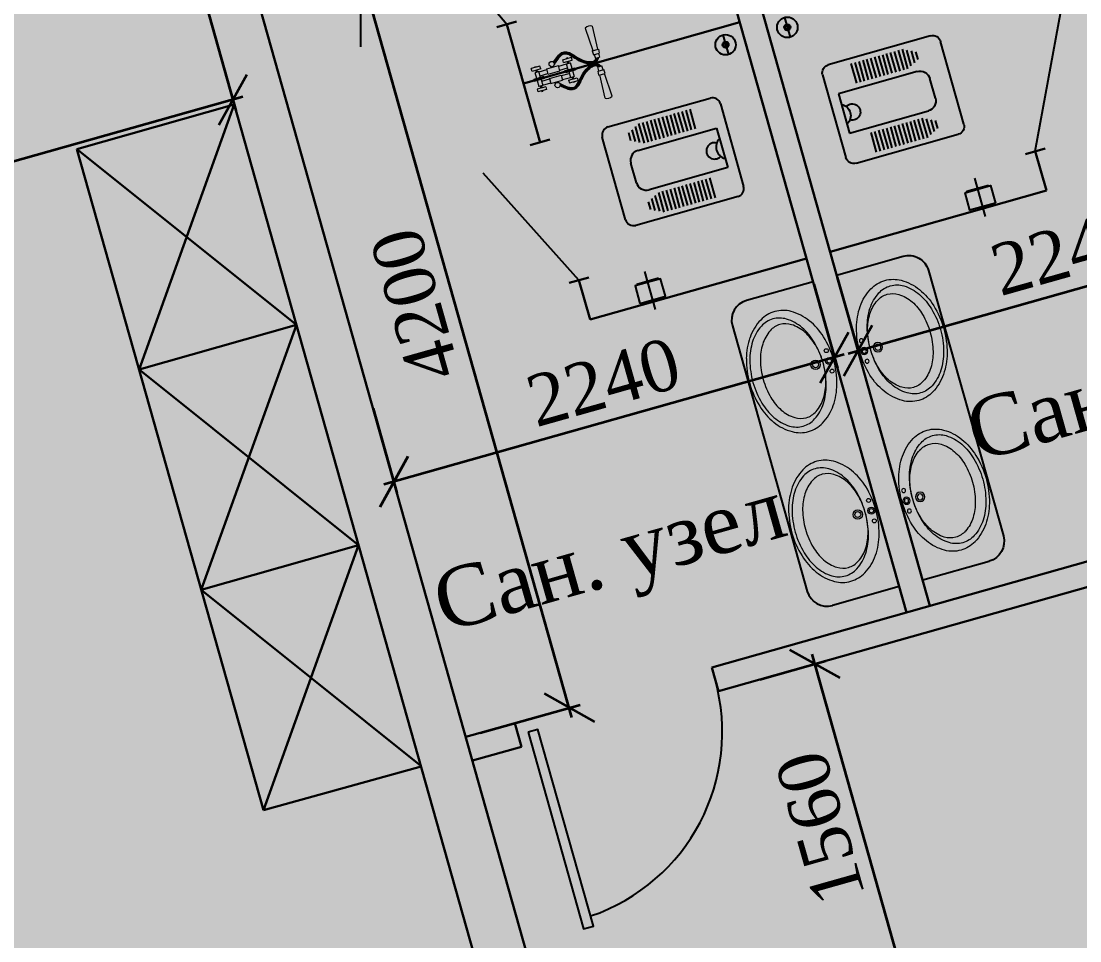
# Model space of a CAD drawing. Header units: millimetres. Extents: x 474337 to 1180020, y 4124662 to 4776603.
# Drawn here: x 772631 to 777811, y 4437668 to 4442166 of the extents above; entities that cross this region are included whole.
import ezdxf

# ---------------------------------------------------------------- set-up
doc = ezdxf.new("R2010")
doc.units = ezdxf.units.MM
doc.header["$PDMODE"] = 32
doc.header["$PDSIZE"] = 0.33
doc.layers.add('(001) Сетка', color=92, linetype='Continuous')
doc.layers.add('ШРИФТ', color=7, linetype='Continuous')
doc.layers.add('_0', color=7, linetype='Continuous', lineweight=25)
doc.styles.add('GENERATED_STYLE_1', font='times.ttf')
doc.styles.add('J~stule', font='dutch.ttf')
doc.dimstyles.new('J~style', dxfattribs={"dimscale": 100, "dimtxt": 2.5, "dimasz": 2, "dimexe": 0.55, "dimexo": 0.725, "dimtad": 1, "dimdec": 0, "dimdsep": 46, "dimtxsty": 'J~stule', "dimblk": 'OBLIQUE', "dimcen": 2, "dimdle": 0.5, "dimadec": 0, "dimazin": 0, "dimtfac": 1, "dimtdec": 0, "dimtmove": 0, "dimatfit": 3, "dimfxl": 1, "dimarcsym": 0})

# ---------------------------------------------------------------- blocks, each defined once
blk = doc.blocks.new('Setka')
at = {"layer": '(001) Сетка'}
for p, q in [((0, 1.5), (0, -1.5)), ((-1.5, 0), (1.5, 0))]:
    blk.add_line(p, q, dxfattribs=at)
blk = doc.blocks.new('hdyhd')
for p, q in [((732050.4, 105598.5), (732470.4, 105598.5)), ((732010.4, 105038.5), (732010.4, 105558.5)), ((732160.4, 105548.5), (732360.4, 105548.5)), ((732160.4, 105148.5), (732160.4, 105548.5)), ((732360.4, 105548.5), (732360.4, 105148.5)), ((732510.4, 105558.5), (732510.4, 105038.5)), ((732135.4, 105448.7), (732035.4, 105448.7)), ((732135.4, 105428.7), (732035.4, 105428.7)), ((732135.4, 105408.7), (732035.4, 105408.7)), ((732385.4, 105448.7), (732485.4, 105448.7)), ((732385.4, 105428.7), (732485.4, 105428.7)), ((732385.4, 105408.7), (732485.4, 105408.7)), ((732135.4, 105388.7), (732035.4, 105388.7)), ((732135.4, 105368.7), (732035.4, 105368.7)), ((732385.4, 105388.7), (732485.4, 105388.7)), ((732385.4, 105368.7), (732485.4, 105368.7)), ((732135.4, 105348.7), (732035.4, 105348.7)), ((732135.4, 105328.7), (732035.4, 105328.7)), ((732135.4, 105308.7), (732035.4, 105308.7)), ((732385.4, 105348.7), (732485.4, 105348.7)), ((732385.4, 105328.7), (732485.4, 105328.7)), ((732385.4, 105308.7), (732485.4, 105308.7)), ((732135.4, 105288.7), (732035.4, 105288.7)), ((732135.4, 105268.7), (732035.4, 105268.7)), ((732385.4, 105288.7), (732485.4, 105288.7)), ((732385.4, 105268.7), (732485.4, 105268.7)), ((732135.4, 105248.7), (732035.4, 105248.7)), ((732135.4, 105228.7), (732035.4, 105228.7)), ((732135.4, 105208.7), (732035.4, 105208.7)), ((732385.4, 105248.7), (732485.4, 105248.7)), ((732385.4, 105228.7), (732485.4, 105228.7)), ((732385.4, 105208.7), (732485.4, 105208.7)), ((732135.4, 105188.7), (732035.4, 105188.7)), ((732125.4, 105168.7), (732045.4, 105168.7)), ((732385.4, 105188.7), (732485.4, 105188.7)), ((732395.4, 105168.7), (732475.4, 105168.7)), ((732115.4, 105148.7), (732055.4, 105148.7)), ((732105.4, 105128.7), (732065.4, 105128.7)), ((732310.4, 105098.5), (732210.4, 105098.5)), ((732405.4, 105148.7), (732465.4, 105148.7)), ((732415.4, 105128.7), (732455.4, 105128.7)), ((732470.4, 104998.5), (732050.4, 104998.5))]:
    blk.add_line(p, q)
for centre, radius, start, end in [((732050.4, 105558.5), 40, 90, 180), ((732470.4, 105558.5), 40, 0, 90), ((732264.4, 105575.1), 56.7, 208.0725, 331.9275), ((732264.4, 105508.5), 40, 147.9101, 32.09), ((732210.4, 105148.5), 50, 180, 270), ((732310.4, 105148.5), 50, 270, 0), ((732050.4, 105038.5), 40, 180, 270), ((732470.4, 105038.5), 40, 270, 360)]:
    blk.add_arc(centre, radius, start, end)
blk = doc.blocks.new('hfhfrt')
at = {"lineweight": 13}
blk.add_line((1120341.1, -286193.4), (1120341.1, -284643.4), dxfattribs=at)
at = {"color": 7}
for p, q in [((1120341.1, -284643.4), (1120679.5, -284643.4)), ((1120341.1, -286193.4), (1120679.5, -286193.4))]:
    blk.add_line(p, q, dxfattribs=at)
blk.add_line((1120779.5, -286093.4), (1120779.5, -284743.4))
at = {"lineweight": 13}
for centre, radius in [((1120370.2, -284985.9), 9.72), ((1120370.2, -285037.9), 17.3), ((1120370.2, -285037.9), 10.5), ((1120439.6, -285037.9), 23.1), ((1120439.6, -285037.9), 14.7), ((1120370.2, -285090), 9.72), ((1120370.2, -285746.9), 9.72), ((1120370.2, -285798.9), 17.3), ((1120370.2, -285798.9), 10.5), ((1120439.6, -285798.9), 23.1), ((1120439.6, -285798.9), 14.7), ((1120370.2, -285851.1), 9.72)]:
    blk.add_circle(centre, radius, dxfattribs=at)
at = {"color": 7}
for centre, start, end in [((1120679.5, -284743.4), 0, 90), ((1120679.5, -286093.4), 270, 0)]:
    blk.add_arc(centre, 100, start, end, dxfattribs=at)
at = {"lineweight": 13}
for centre, radius, start, end in [((1120604.7, -284958.3), 237.1, 120.6261, 145.0207), ((1120561.2, -284884.8), 151.8, 90, 120.6261), ((1120579.6, -284884.5), 119, 90, 122.3676), ((1120561.2, -284884.8), 151.8, 59.3739, 90), ((1120579.6, -284884.5), 119, 57.6324, 90), ((1120517.7, -284958.3), 237.1, 34.9793, 59.3739), ((1120673.5, -285006.4), 321.1, 145.0207, 163.8377), ((1120595.8, -284966.6), 177.9, 122.8146, 147.2843), ((1120626.1, -284957.9), 205.9, 122.3676, 146.8349), ((1120553.6, -284901.3), 100.1, 90, 122.8146), ((1120553.6, -284901.3), 100.1, 57.1854, 90), ((1120511.5, -284966.6), 177.9, 32.7157, 57.1854), ((1120533, -284957.9), 205.9, 33.1651, 57.6324), ((1120449, -285006.4), 321.1, 16.1623, 34.9793), ((1120662.8, -285009.6), 257.5, 147.2843, 165.0999), ((1120700, -285006.2), 294.2, 146.8349, 164.8534), ((1120444.5, -285009.6), 257.5, 14.9001, 32.7157), ((1120459.1, -285006.2), 294.2, 15.1466, 33.1651), ((1120782.1, -285037.9), 434.2, 163.8377, 180), ((1120816.9, -285037.9), 415.4, 164.8534, 180), ((1120342.2, -285037.9), 415.4, 0, 15.1466), ((1120340.3, -285037.9), 434.2, 0, 16.1623), ((1120768.8, -285037.9), 367.3, 165.0999, 180), ((1120338.4, -285037.9), 367.3, 0, 14.9001), ((1120782.1, -285037.9), 434.2, 180, 196.1623), ((1120768.8, -285037.9), 367.3, 180, 194.9001), ((1120816.9, -285037.9), 415.4, 180, 195.1466), ((1120338.4, -285037.9), 367.3, 345.0999, 0), ((1120342.2, -285037.9), 415.4, 344.8534, 0), ((1120340.3, -285037.9), 434.2, 343.8377, 0), ((1120662.8, -285066.1), 257.5, 194.9001, 212.7157), ((1120444.5, -285066.1), 257.5, 327.2843, 345.0999), ((1120673.5, -285069.4), 321.1, 196.1623, 214.9793), ((1120700, -285069.5), 294.2, 195.1466, 213.1651), ((1120459.1, -285069.5), 294.2, 326.8349, 344.8534), ((1120449, -285069.4), 321.1, 325.0207, 343.8377), ((1120595.8, -285109.1), 177.9, 212.7157, 237.1854), ((1120626.1, -285117.8), 205.9, 213.1651, 237.6324), ((1120511.5, -285109.1), 177.9, 302.8146, 327.2843), ((1120533, -285117.8), 205.9, 302.3676, 326.8349), ((1120604.7, -285117.5), 237.1, 214.9793, 239.3739), ((1120553.6, -285174.5), 100.1, 237.1854, 270), ((1120579.6, -285191.2), 119, 237.6324, 270), ((1120553.6, -285174.5), 100.1, 270, 302.8146), ((1120579.6, -285191.2), 119, 270, 302.3676), ((1120517.7, -285117.5), 237.1, 300.6261, 325.0207), ((1120561.2, -285190.9), 151.8, 239.3739, 270), ((1120561.2, -285190.9), 151.8, 270, 300.6261), ((1120561.2, -285645.8), 151.8, 90, 120.6261), ((1120561.2, -285645.8), 151.8, 59.3739, 90), ((1120604.7, -285719.3), 237.1, 120.6261, 145.0207), ((1120626.1, -285718.9), 205.9, 122.3676, 146.8349), ((1120579.6, -285645.5), 119, 90, 122.3676), ((1120579.6, -285645.5), 119, 57.6324, 90), ((1120517.7, -285719.3), 237.1, 34.9793, 59.3739), ((1120533, -285718.9), 205.9, 33.1651, 57.6324), ((1120673.5, -285767.4), 321.1, 145.0207, 163.8377), ((1120700, -285767.2), 294.2, 146.8349, 164.8534), ((1120595.8, -285727.6), 177.9, 122.8146, 147.2843), ((1120553.6, -285662.3), 100.1, 90, 122.8146), ((1120553.6, -285662.3), 100.1, 57.1854, 90), ((1120511.5, -285727.6), 177.9, 32.7157, 57.1854), ((1120459.1, -285767.2), 294.2, 15.1466, 33.1651), ((1120449, -285767.4), 321.1, 16.1623, 34.9793), ((1120662.8, -285770.7), 257.5, 147.2843, 165.0999), ((1120444.5, -285770.7), 257.5, 14.9001, 32.7157), ((1120782.1, -285798.9), 434.2, 163.8377, 180), ((1120816.9, -285798.9), 415.4, 164.8534, 180), ((1120768.8, -285798.9), 367.3, 165.0999, 180), ((1120338.4, -285798.9), 367.3, 0, 14.9001), ((1120342.2, -285798.9), 415.4, 0, 15.1466), ((1120340.3, -285798.9), 434.2, 0, 16.1623), ((1120782.1, -285798.9), 434.2, 180, 196.1623), ((1120768.8, -285798.9), 367.3, 180, 194.9001), ((1120816.9, -285798.9), 415.4, 180, 195.1466), ((1120338.4, -285798.9), 367.3, 345.0999, 0), ((1120342.2, -285798.9), 415.4, 344.8534, 0), ((1120340.3, -285798.9), 434.2, 343.8377, 0), ((1120673.5, -285830.4), 321.1, 196.1623, 214.9793), ((1120662.8, -285827.1), 257.5, 194.9001, 212.7157), ((1120700, -285830.5), 294.2, 195.1466, 213.1651), ((1120444.5, -285827.1), 257.5, 327.2843, 345.0999), ((1120459.1, -285830.5), 294.2, 326.8349, 344.8534), ((1120449, -285830.4), 321.1, 325.0207, 343.8377), ((1120595.8, -285870.1), 177.9, 212.7157, 237.1854), ((1120511.5, -285870.1), 177.9, 302.8146, 327.2843), ((1120604.7, -285878.5), 237.1, 214.9793, 239.3739), ((1120626.1, -285878.8), 205.9, 213.1651, 237.6324), ((1120553.6, -285935.5), 100.1, 237.1854, 270), ((1120553.6, -285935.5), 100.1, 270, 302.8146), ((1120517.7, -285878.5), 237.1, 300.6261, 325.0207), ((1120533, -285878.8), 205.9, 302.3676, 326.8349), ((1120579.6, -285952.2), 119, 237.6324, 270), ((1120579.6, -285952.2), 119, 270, 302.3676), ((1120561.2, -285951.9), 151.8, 239.3739, 270), ((1120561.2, -285951.9), 151.8, 270, 300.6261)]:
    blk.add_arc(centre, radius, start, end, dxfattribs=at)
blk = doc.blocks.new('_Oblique')
at = {"color": 0, "linetype": 'ByBlock', "lineweight": -2}
blk.add_line((-0.5, -0.5), (0.5, 0.5), dxfattribs=at)
blk = doc.blocks.new('*D146')
at = {"color": 0, "lineweight": -2, "transparency": 16777216}
for p, q in [((3351175.6, -514249.5), (3351175.6, -514779.2)), ((3360925.6, -514249.5), (3360925.6, -514779.2)), ((3360975.6, -514724.2), (3351125.6, -514724.2))]:
    blk.add_line(p, q, dxfattribs=at)
at = {"layer": 'Defpoints', "color": 0, "lineweight": 30, "transparency": 16777216}
for p in [(3351175.6, -514177), (3360925.6, -514177), (3351175.6, -514724.2)]:
    blk.add_point(p, dxfattribs=at)
at = {"color": 0, "lineweight": -2, "transparency": 16777216, "xscale": 200, "yscale": 200, "zscale": 200, "rotation": 180}
blk.add_blockref('_Oblique', (3351175.6, -514724.2), dxfattribs=at)
at = {"color": 0, "lineweight": -2, "transparency": 16777216, "xscale": 200, "yscale": 200, "zscale": 200}
blk.add_blockref('_Oblique', (3360925.6, -514724.2), dxfattribs=at)
at = {"color": 0, "transparency": 16777216, "insert": (3356050.6, -514531.5), "char_height": 250, "attachment_point": 5, "style": 'J~stule'}
blk.add_mtext('9750', dxfattribs=at)
blk = doc.blocks.new('*D158')
at = {"color": 0, "lineweight": -2, "transparency": 16777216}
for p, q in [((3362917, -519763.5), (3362917, -518103.5)), ((3362636.7, -518153.5), (3362972, -518153.5)), ((3362636.7, -519713.5), (3362972, -519713.5))]:
    blk.add_line(p, q, dxfattribs=at)
at = {"layer": 'Defpoints', "color": 0, "lineweight": 30, "transparency": 16777216}
for p in [(3362564.2, -518153.5), (3362917, -518153.5), (3362564.2, -519713.5, -28)]:
    blk.add_point(p, dxfattribs=at)
at = {"color": 0, "lineweight": -2, "transparency": 16777216, "xscale": 200, "yscale": 200, "zscale": 200}
for p, rotation in [((3362917, -518153.5), 90), ((3362917, -519713.5), 270)]:
    blk.add_blockref('_Oblique', p, dxfattribs=dict(at, rotation=rotation))
at = {"color": 0, "transparency": 16777216, "insert": (3362724.3, -518933.5), "char_height": 250, "attachment_point": 5, "rotation": 90, "style": 'J~stule'}
blk.add_mtext('1560', dxfattribs=at)
blk = doc.blocks.new('*D159')
at = {"color": 0, "lineweight": -2, "transparency": 16777216}
for p, q in [((3361175.6, -516364.2), (3361175.6, -516791.9)), ((3363415.6, -516364.2), (3363415.6, -516791.9)), ((3363465.6, -516736.9), (3361125.6, -516736.9))]:
    blk.add_line(p, q, dxfattribs=at)
at = {"layer": 'Defpoints', "color": 0, "lineweight": 30, "transparency": 16777216}
for p in [(3361175.6, -516291.7), (3363415.6, -516291.7, -5.8), (3361175.6, -516736.9)]:
    blk.add_point(p, dxfattribs=at)
at = {"color": 0, "lineweight": -2, "transparency": 16777216, "xscale": 200, "yscale": 200, "zscale": 200, "rotation": 180}
blk.add_blockref('_Oblique', (3361175.6, -516736.9), dxfattribs=at)
at = {"color": 0, "lineweight": -2, "transparency": 16777216, "xscale": 200, "yscale": 200, "zscale": 200}
blk.add_blockref('_Oblique', (3363415.6, -516736.9), dxfattribs=at)
at = {"color": 0, "transparency": 16777216, "insert": (3362295.6, -516546.9), "char_height": 250, "attachment_point": 5, "style": 'J~stule'}
blk.add_mtext('2240', dxfattribs=at)
blk = doc.blocks.new('*D160')
at = {"color": 0, "lineweight": -2, "transparency": 16777216}
for p, q in [((3363535.6, -516364.2), (3363535.6, -516791.9)), ((3365775.6, -516364.2), (3365775.6, -516791.9)), ((3363485.6, -516736.9), (3365825.6, -516736.9))]:
    blk.add_line(p, q, dxfattribs=at)
at = {"layer": 'Defpoints', "color": 0, "lineweight": 30, "transparency": 16777216}
for p in [(3363535.6, -516291.7, -5.8), (3365775.6, -516291.7), (3365775.6, -516736.9)]:
    blk.add_point(p, dxfattribs=at)
at = {"color": 0, "lineweight": -2, "transparency": 16777216, "xscale": 200, "yscale": 200, "zscale": 200, "rotation": 180}
blk.add_blockref('_Oblique', (3363535.6, -516736.9), dxfattribs=at)
at = {"color": 0, "lineweight": -2, "transparency": 16777216, "xscale": 200, "yscale": 200, "zscale": 200}
blk.add_blockref('_Oblique', (3365775.6, -516736.9), dxfattribs=at)
at = {"color": 0, "transparency": 16777216, "insert": (3364655.6, -516546.9), "char_height": 250, "attachment_point": 5, "style": 'J~stule'}
blk.add_mtext('2240', dxfattribs=at)
blk = doc.blocks.new('*D161')
at = {"color": 0, "lineweight": -2, "transparency": 16777216}
for p, q in [((3361701.4, -518083.5), (3361701.4, -513783.5)), ((3361248.1, -513833.5), (3361756.4, -513833.5)), ((3361248.1, -518033.5), (3361756.4, -518033.5))]:
    blk.add_line(p, q, dxfattribs=at)
at = {"layer": 'Defpoints', "color": 0, "lineweight": 30, "transparency": 16777216}
for p in [(3361175.6, -513833.5), (3361701.4, -513833.5), (3361175.6, -518033.5)]:
    blk.add_point(p, dxfattribs=at)
at = {"color": 0, "lineweight": -2, "transparency": 16777216, "xscale": 200, "yscale": 200, "zscale": 200}
for p, rotation in [((3361701.4, -513833.5), 90), ((3361701.4, -518033.5), 270)]:
    blk.add_blockref('_Oblique', p, dxfattribs=dict(at, rotation=rotation))
at = {"color": 0, "transparency": 16777216, "insert": (3361511.4, -515933.5), "char_height": 250, "attachment_point": 5, "rotation": 90, "style": 'J~stule'}
blk.add_mtext('4200', dxfattribs=at)
blk = doc.blocks.new('dfgfdgf')
at = {"lineweight": 30}
for p, q in [((3360925.57, -513833.49), (3360925.57, -519433.49)), ((3361175.57, -513833.49), (3361175.57, -519433.49)), ((3363415.57, -518033.49, -17.1), (3363415.57, -513833.49, 10.18)), ((3363535.57, -518033.49, -17.1), (3363535.57, -513833.49, 10.18)), ((3360125.57, -514748.85), (3360125.57, -518108.85)), ((3362265.57, -514733.49, 10.18), (3362365.57, -514733.49, 10.18)), ((3362315.57, -514733.49, 10.18), (3362315.57, -515333.49, 10.18)), ((3362315.57, -515033.49, 10.18), (3363415.57, -515033.49, 10.18)), ((3362265.57, -515333.49, 10.18), (3362365.57, -515333.49, 10.18)), ((3362265.57, -516033.49, 10.18), (3362365.57, -516033.49, 10.18)), ((3362315.57, -516033.49, 10.18), (3362315.57, -516233.49, 10.18)), ((3364685.57, -516033.49, 10.18), (3364585.57, -516033.49, 10.18)), ((3364635.57, -516033.49, 10.18), (3364635.57, -516233.49, 10.18)), ((3362315.57, -516233.49, 10.18), (3363415.57, -516233.49, 10.18)), ((3364635.57, -516233.49, 10.18), (3363535.57, -516233.49, 10.18)), ((3361175.57, -518033.49), (3361425.61, -518033.49)), ((3361425.61, -518153.49, 58.88), (3361425.61, -518033.49, 58.88)), ((3362425.61, -518033.49), (3364525.61, -518033.49)), ((3362425.61, -518153.49, 58.88), (3362425.61, -518033.49, 12.06)), ((3361175.57, -518153.49), (3361425.61, -518153.49)), ((3362425.61, -518153.49), (3364525.61, -518153.49))]:
    blk.add_line(p, q, dxfattribs=at)
for p, q in [((3362315.57, -514733.49, 10.18), (3362006.1, -514052.51, 10.18)), ((3362315.57, -516033.49, 10.18), (3362006.1, -515402.51, 10.18)), ((3364635.57, -516033.49, 10.18), (3364945.04, -515402.51, 10.18))]:
    blk.add_line(p, q)
at = {"color": 0, "lineweight": 30, "ltscale": 100}
for p, q in [((3360925.57, -514748.85), (3360125.57, -515868.85)), ((3360125.57, -514748.85), (3360925.57, -515868.85)), ((3360925.57, -514748.85), (3360125.57, -514748.85)), ((3360925.57, -515868.85), (3360125.57, -515868.85)), ((3360925.57, -515868.85), (3360125.57, -516988.85)), ((3360125.57, -515868.85), (3360925.57, -516988.85)), ((3360925.57, -516988.85), (3360125.57, -516988.85)), ((3360925.57, -516988.85), (3360125.57, -518108.85)), ((3360125.57, -516988.85), (3360925.57, -518108.85)), ((3360925.57, -518113.45), (3360125.57, -518108.85))]:
    blk.add_line(p, q, dxfattribs=at)
at = {"color": 153, "linetype": 'ByBlock', "lineweight": 5}
for p, q in [((3362680.2, -514855.5, 10.18), (3362686.09, -514971.63, 10.18)), ((3362715.84, -514855.5, 10.18), (3362709.95, -514971.63, 10.18)), ((3362391.29, -514974.3, 10.18), (3362391.29, -514971.35, 10.18)), ((3362391.29, -514971.35, 10.18), (3362397.29, -514971.35, 10.18)), ((3362397.29, -514974.3, 10.18), (3362397.29, -514971.35, 10.18)), ((3362485.91, -514974.13, 10.18), (3362547.44, -514938.61, 10.18)), ((3362486.82, -514976.36, 10.18), (3362551.27, -514939.15, 10.18)), ((3362487.31, -514978.82, 10.18), (3362509.02, -514966.29, 10.18)), ((3362490.15, -514968.93, 10.18), (3362542.78, -514938.55, 10.18)), ((3362492.92, -514966.48, 10.18), (3362498.08, -514975.42, 10.18)), ((3362499.62, -514960.72, 10.18), (3362536.18, -514939.61, 10.18)), ((3362500.28, -514960.17, 10.18), (3362505.46, -514969.16, 10.18)), ((3362507.83, -514954.21, 10.18), (3362513.02, -514963.2, 10.18)), ((3362515.7, -514948.78, 10.18), (3362520.85, -514957.71, 10.18)), ((3362524, -514944.12, 10.18), (3362529.1, -514952.96, 10.18)), ((3362532.93, -514940.53, 10.18), (3362538.08, -514949.45, 10.18)), ((3362538.26, -514949.41, 10.18), (3362554.62, -514939.96, 10.18)), ((3362542.78, -514938.55, 10.18), (3362548.5, -514948.46, 10.18)), ((3362544.85, -514948.35, 10.18), (3362557.63, -514940.97, 10.18)), ((3362549.27, -514948.55, 10.18), (3362560.4, -514942.12, 10.18)), ((3362551.29, -514974.3, 10.18), (3362551.29, -514971.35, 10.18)), ((3362557.29, -514971.35, 10.18), (3362551.29, -514971.35, 10.18)), ((3362552.73, -514949.3, 10.18), (3362562.98, -514943.38, 10.18)), ((3362554.6, -514939.96, 10.18), (3362563.04, -514954.58, 10.18)), ((3362555.67, -514950.35, 10.18), (3362565.41, -514944.73, 10.18)), ((3362557.29, -514974.3, 10.18), (3362557.29, -514971.35, 10.18)), ((3362558.28, -514951.6, 10.18), (3362567.7, -514946.16, 10.18)), ((3362560.66, -514952.97, 10.18), (3362569.89, -514947.64, 10.18)), ((3362562.86, -514954.45, 10.18), (3362571.98, -514949.19, 10.18)), ((3362564.93, -514956.01, 10.18), (3362573.98, -514950.78, 10.18)), ((3362566.9, -514957.62, 10.18), (3362575.91, -514952.42, 10.18)), ((3362568.79, -514959.28, 10.18), (3362577.77, -514954.09, 10.18)), ((3362570.13, -514947.82, 10.18), (3362589.97, -514982.18, 10.18)), ((3362570.61, -514960.98, 10.18), (3362579.57, -514955.8, 10.18)), ((3362572.37, -514962.71, 10.18), (3362581.32, -514957.54, 10.18)), ((3362574.1, -514964.46, 10.18), (3362583.01, -514959.32, 10.18)), ((3362575.79, -514966.23, 10.18), (3362584.67, -514961.1, 10.18)), ((3362577.45, -514968.03, 10.18), (3362586.32, -514962.9, 10.18)), ((3362579.09, -514969.83, 10.18), (3362587.95, -514964.71, 10.18)), ((3362580.71, -514971.64, 10.18), (3362589.57, -514966.53, 10.18)), ((3362582.32, -514973.46, 10.18), (3362591.18, -514968.34, 10.18)), ((3362583.93, -514975.28, 10.18), (3362592.79, -514970.17, 10.18)), ((3362372.29, -514988.3, 10.18), (3362372.29, -514974.3, 10.18)), ((3362416.29, -514974.3, 10.18), (3362372.29, -514974.3, 10.18)), ((3362416.29, -514988.3, 10.18), (3362372.29, -514988.3, 10.18)), ((3362384.29, -515028.49, 10.18), (3362384.29, -514998.49, 10.18)), ((3362404.29, -514998.49, 10.18), (3362384.29, -514998.49, 10.18)), ((3362391.29, -514998.49, 10.18), (3362391.29, -514988.3, 10.18)), ((3362397.29, -514998.49, 10.18), (3362397.29, -514988.3, 10.18)), ((3362404.29, -515028.49, 10.18), (3362404.29, -514998.49, 10.18)), ((3362404.29, -514999.28, 10.18), (3362444.29, -514999.28, 10.18)), ((3362404.29, -515019.5, 10.18), (3362444.29, -515019.5, 10.18)), ((3362416.29, -514988.3, 10.18), (3362416.29, -514974.3, 10.18)), ((3362444.29, -515022.5, 10.18), (3362444.29, -514996.28, 10.18)), ((3362444.29, -514996.28, 10.18), (3362504.29, -514996.28, 10.18)), ((3362444.29, -515022.5, 10.18), (3362504.29, -515022.5, 10.18)), ((3362467.29, -514996.28, 10.18), (3362467.29, -514991.2, 10.18)), ((3362481.29, -514996.28, 10.18), (3362481.29, -514991.2, 10.18)), ((3362485.66, -514972.97, 10.18), (3362490.79, -514981.84, 10.18)), ((3362486.54, -514984.77, 10.18), (3362489.3, -514983.17, 10.18)), ((3362487.3, -514981.58, 10.18), (3362498.29, -514975.23, 10.18)), ((3362504.29, -515022.5, 10.18), (3362504.29, -514996.28, 10.18)), ((3362504.29, -514999.28, 10.18), (3362544.29, -514999.28, 10.18)), ((3362504.29, -515019.5, 10.18), (3362544.29, -515019.5, 10.18)), ((3362532.29, -514988.3, 10.18), (3362532.29, -514974.3, 10.18)), ((3362532.29, -514974.3, 10.18), (3362576.29, -514974.3, 10.18)), ((3362532.29, -514988.3, 10.18), (3362576.29, -514988.3, 10.18)), ((3362544.29, -515028.49, 10.18), (3362544.29, -514998.49, 10.18)), ((3362544.29, -514998.49, 10.18), (3362564.29, -514998.49, 10.18)), ((3362551.29, -514998.49, 10.18), (3362551.29, -514988.3, 10.18)), ((3362557.29, -514998.49, 10.18), (3362557.29, -514988.3, 10.18)), ((3362564.29, -515028.49, 10.18), (3362564.29, -514998.49, 10.18)), ((3362576.29, -514988.3, 10.18), (3362576.29, -514974.3, 10.18)), ((3362585.52, -514977.11, 10.18), (3362594.39, -514971.99, 10.18)), ((3362587.12, -514978.94, 10.18), (3362596, -514973.81, 10.18)), ((3362588.72, -514980.76, 10.18), (3362597.61, -514975.63, 10.18)), ((3362590.33, -514982.59, 10.18), (3362599.22, -514977.45, 10.18)), ((3362591.94, -514984.4, 10.18), (3362600.85, -514979.26, 10.18)), ((3362593.57, -514986.21, 10.18), (3362602.49, -514981.07, 10.18)), ((3362595.21, -514988.02, 10.18), (3362604.14, -514982.86, 10.18)), ((3362596.41, -514974.28, 10.18), (3362615.54, -515007.42, 10.18)), ((3362596.86, -514989.81, 10.18), (3362605.81, -514984.65, 10.18)), ((3362598.54, -514991.59, 10.18), (3362607.5, -514986.42, 10.18)), ((3362600.24, -514993.36, 10.18), (3362609.22, -514988.18, 10.18)), ((3362601.96, -514995.12, 10.18), (3362610.97, -514989.92, 10.18)), ((3362603.7, -514996.86, 10.18), (3362612.74, -514991.64, 10.18)), ((3362605.48, -514998.58, 10.18), (3362614.55, -514993.35, 10.18)), ((3362607.29, -515000.29, 10.18), (3362616.4, -514995.03, 10.18)), ((3362609.14, -515001.97, 10.18), (3362618.28, -514996.69, 10.18)), ((3362611.02, -515003.64, 10.18), (3362620.22, -514998.33, 10.18)), ((3362612.94, -515005.28, 10.18), (3362622.19, -514999.93, 10.18)), ((3362614.9, -515006.9, 10.18), (3362624.22, -515001.51, 10.18)), ((3362616.89, -515008.49, 10.18), (3362626.29, -515003.07, 10.18)), ((3362618.93, -515010.07, 10.18), (3362628.41, -515004.59, 10.18)), ((3362621, -515011.62, 10.18), (3362630.59, -515006.09, 10.18)), ((3362622.24, -514999.97, 10.18), (3362633.81, -515020.01, 10.18)), ((3362623.12, -515013.15, 10.18), (3362632.81, -515007.55, 10.18)), ((3362625.28, -515014.65, 10.18), (3362635.08, -515008.99, 10.18)), ((3362627.49, -515016.12, 10.18), (3362637.41, -515010.39, 10.18)), ((3362629.75, -515017.57, 10.18), (3362639.81, -515011.76, 10.18)), ((3362632.06, -515018.98, 10.18), (3362642.26, -515013.09, 10.18)), ((3362634.43, -515020.37, 10.18), (3362644.79, -515014.39, 10.18)), ((3362636.85, -515021.72, 10.18), (3362647.39, -515015.63, 10.18)), ((3362639.35, -515023.03, 10.18), (3362650.08, -515016.83, 10.18)), ((3362640.16, -515011.96, 10.18), (3362649.08, -515027.41, 10.18)), ((3362641.91, -515024.3, 10.18), (3362652.87, -515017.97, 10.18)), ((3362644.55, -515025.52, 10.18), (3362655.78, -515019.04, 10.18)), ((3362647.29, -515026.69, 10.18), (3362658.84, -515020.02, 10.18)), ((3362650.12, -515027.8, 10.18), (3362662.08, -515020.9, 10.18)), ((3362653.08, -515028.84, 10.18), (3362665.59, -515021.62, 10.18)), ((3362655.11, -515018.8, 10.18), (3362662.3, -515031.26, 10.18)), ((3362656.18, -515029.8, 10.18), (3362669.51, -515022.11, 10.18)), ((3362659.46, -515030.66, 10.18), (3362674.26, -515022.12, 10.18)), ((3362662.97, -515031.38, 10.18), (3362697.19, -515011.63, 10.18)), ((3362666.8, -515031.92, 10.18), (3362701.95, -515011.63, 10.18)), ((3362667.93, -515021.96, 10.18), (3362673.82, -515032.16, 10.18)), ((3362671.09, -515032.19, 10.18), (3362702.18, -515014.25, 10.18)), ((3362676.24, -515031.97, 10.18), (3362698.72, -515018.99, 10.18)), ((3362678.62, -515021.43, 10.18), (3362683.75, -515030.31, 10.18)), ((3362682.09, -514971.63, 10.18), (3362683.1, -514991.63, 10.18)), ((3362682.09, -514971.63, 10.18), (3362713.95, -514971.63, 10.18)), ((3362683.1, -514991.63, 10.18), (3362712.94, -514991.63, 10.18)), ((3362686.94, -515016.78, 10.18), (3362692.14, -515025.78, 10.18)), ((3362687.11, -514991.63, 10.18), (3362688.12, -515011.63, 10.18)), ((3362688.12, -515011.63, 10.18), (3362707.92, -515011.63, 10.18)), ((3362690.94, -515012.48, 10.18), (3362692.42, -515011.63, 10.18)), ((3362694.96, -515011.63, 10.18), (3362699, -515018.63, 10.18)), ((3362708.94, -514991.63, 10.18), (3362707.92, -515011.63, 10.18)), ((3362713.95, -514971.63, 10.18), (3362712.94, -514991.63, 10.18)), ((3362369.29, -515033.49, 10.18), (3362369.29, -515028.49, 10.18)), ((3362419.29, -515028.49, 10.18), (3362369.29, -515028.49, 10.18)), ((3362369.29, -515033.49, 10.18), (3362419.29, -515033.49, 10.18)), ((3362369.29, -515033.49, 10.18), (3362369.29, -515038.49, 10.18)), ((3362369.29, -515033.49, 10.18), (3362419.29, -515033.49, 10.18)), ((3362419.29, -515038.49, 10.18), (3362369.29, -515038.49, 10.18)), ((3362384.29, -515038.49, 10.18), (3362384.29, -515068.49, 10.18)), ((3362404.29, -515068.49, 10.18), (3362384.29, -515068.49, 10.18)), ((3362391.29, -515068.49, 10.18), (3362391.29, -515078.68, 10.18)), ((3362397.29, -515068.49, 10.18), (3362397.29, -515078.68, 10.18)), ((3362404.29, -515038.49, 10.18), (3362404.29, -515068.49, 10.18)), ((3362404.29, -515047.49, 10.18), (3362444.29, -515047.49, 10.18)), ((3362404.29, -515067.7, 10.18), (3362444.29, -515067.7, 10.18)), ((3362419.29, -515033.49, 10.18), (3362419.29, -515028.49, 10.18)), ((3362419.29, -515033.49, 10.18), (3362419.29, -515038.49, 10.18)), ((3362444.29, -515044.49, 10.18), (3362444.29, -515070.7, 10.18)), ((3362444.29, -515044.49, 10.18), (3362504.29, -515044.49, 10.18)), ((3362444.29, -515070.7, 10.18), (3362504.29, -515070.7, 10.18)), ((3362467.29, -515070.7, 10.18), (3362467.29, -515075.78, 10.18)), ((3362481.29, -515070.7, 10.18), (3362481.29, -515075.78, 10.18)), ((3362504.29, -515044.49, 10.18), (3362504.29, -515070.7, 10.18)), ((3362504.29, -515047.49, 10.18), (3362544.29, -515047.49, 10.18)), ((3362504.29, -515067.7, 10.18), (3362544.29, -515067.7, 10.18)), ((3362529.29, -515033.49, 10.18), (3362529.29, -515028.49, 10.18)), ((3362529.29, -515028.49, 10.18), (3362579.29, -515028.49, 10.18)), ((3362529.29, -515033.49, 10.18), (3362579.29, -515033.49, 10.18)), ((3362529.29, -515033.49, 10.18), (3362529.29, -515038.49, 10.18)), ((3362529.29, -515033.49, 10.18), (3362579.29, -515033.49, 10.18)), ((3362529.29, -515038.49, 10.18), (3362579.29, -515038.49, 10.18)), ((3362544.29, -515038.49, 10.18), (3362544.29, -515068.49, 10.18)), ((3362544.29, -515068.49, 10.18), (3362564.29, -515068.49, 10.18)), ((3362551.29, -515068.49, 10.18), (3362551.29, -515078.68, 10.18)), ((3362557.29, -515068.49, 10.18), (3362557.29, -515078.68, 10.18)), ((3362564.29, -515038.49, 10.18), (3362564.29, -515068.49, 10.18)), ((3362579.29, -515033.49, 10.18), (3362579.29, -515028.49, 10.18)), ((3362579.29, -515033.49, 10.18), (3362579.29, -515038.49, 10.18)), ((3362596.41, -515092.71, 10.18), (3362615.54, -515059.56, 10.18)), ((3362600.24, -515073.62, 10.18), (3362609.22, -515078.81, 10.18)), ((3362601.96, -515071.87, 10.18), (3362610.97, -515077.07, 10.18)), ((3362603.7, -515070.13, 10.18), (3362612.74, -515075.34, 10.18)), ((3362605.48, -515068.4, 10.18), (3362614.55, -515073.64, 10.18)), ((3362607.29, -515066.7, 10.18), (3362616.4, -515071.95, 10.18)), ((3362609.14, -515065.01, 10.18), (3362618.28, -515070.29, 10.18)), ((3362611.02, -515063.35, 10.18), (3362620.22, -515068.66, 10.18)), ((3362612.94, -515061.71, 10.18), (3362622.19, -515067.05, 10.18)), ((3362614.9, -515060.09, 10.18), (3362624.22, -515065.47, 10.18)), ((3362616.89, -515058.49, 10.18), (3362626.29, -515063.92, 10.18)), ((3362618.93, -515056.92, 10.18), (3362628.41, -515062.4, 10.18)), ((3362621, -515055.37, 10.18), (3362630.59, -515060.9, 10.18)), ((3362622.24, -515067.02, 10.18), (3362633.81, -515046.97, 10.18)), ((3362623.12, -515053.84, 10.18), (3362632.81, -515059.43, 10.18)), ((3362625.28, -515052.34, 10.18), (3362635.08, -515058, 10.18)), ((3362627.49, -515050.86, 10.18), (3362637.41, -515056.59, 10.18)), ((3362629.75, -515049.42, 10.18), (3362639.81, -515055.22, 10.18)), ((3362632.06, -515048, 10.18), (3362642.26, -515053.89, 10.18)), ((3362634.43, -515046.62, 10.18), (3362644.79, -515052.6, 10.18)), ((3362636.85, -515045.27, 10.18), (3362647.39, -515051.35, 10.18)), ((3362639.35, -515043.96, 10.18), (3362650.08, -515050.16, 10.18)), ((3362640.16, -515055.03, 10.18), (3362649.08, -515039.58, 10.18)), ((3362641.91, -515042.69, 10.18), (3362652.87, -515049.02, 10.18)), ((3362644.55, -515041.47, 10.18), (3362655.78, -515047.95, 10.18)), ((3362647.29, -515040.3, 10.18), (3362658.84, -515046.96, 10.18)), ((3362650.12, -515039.18, 10.18), (3362662.08, -515046.09, 10.18)), ((3362653.08, -515038.14, 10.18), (3362665.59, -515045.36, 10.18)), ((3362655.11, -515048.19, 10.18), (3362662.3, -515035.73, 10.18)), ((3362656.18, -515037.18, 10.18), (3362669.51, -515044.88, 10.18)), ((3362659.46, -515036.33, 10.18), (3362674.26, -515044.87, 10.18)), ((3362662.97, -515035.6, 10.18), (3362697.19, -515055.36, 10.18)), ((3362666.8, -515035.06, 10.18), (3362701.95, -515055.36, 10.18)), ((3362667.93, -515045.03, 10.18), (3362673.82, -515034.83, 10.18)), ((3362671.09, -515034.79, 10.18), (3362702.18, -515052.74, 10.18)), ((3362676.24, -515035.02, 10.18), (3362698.72, -515047.99, 10.18)), ((3362678.62, -515045.56, 10.18), (3362683.75, -515036.67, 10.18)), ((3362684.06, -515030.21, 10.18), (3362693.15, -515024.96, 10.18)), ((3362684.06, -515036.78, 10.18), (3362693.15, -515042.03, 10.18)), ((3362686.94, -515050.2, 10.18), (3362692.14, -515041.2, 10.18)), ((3362687.11, -515075.36, 10.18), (3362688.12, -515055.36, 10.18)), ((3362688.12, -515055.36, 10.18), (3362707.92, -515055.36, 10.18)), ((3362690.94, -515054.5, 10.18), (3362692.42, -515055.36, 10.18)), ((3362694.96, -515055.36, 10.18), (3362699, -515048.36, 10.18)), ((3362708.94, -515075.36, 10.18), (3362707.92, -515055.36, 10.18)), ((3362372.29, -515078.68, 10.18), (3362372.29, -515092.68, 10.18)), ((3362416.29, -515078.68, 10.18), (3362372.29, -515078.68, 10.18)), ((3362416.29, -515092.68, 10.18), (3362372.29, -515092.68, 10.18)), ((3362391.29, -515092.68, 10.18), (3362391.29, -515095.64, 10.18)), ((3362391.29, -515095.64, 10.18), (3362397.29, -515095.64, 10.18)), ((3362397.29, -515092.68, 10.18), (3362397.29, -515095.64, 10.18)), ((3362416.29, -515078.68, 10.18), (3362416.29, -515092.68, 10.18)), ((3362485.66, -515094.02, 10.18), (3362490.79, -515085.14, 10.18)), ((3362485.91, -515092.86, 10.18), (3362547.44, -515128.38, 10.18)), ((3362486.54, -515082.22, 10.18), (3362489.3, -515083.81, 10.18)), ((3362486.82, -515090.63, 10.18), (3362551.27, -515127.84, 10.18)), ((3362487.3, -515085.41, 10.18), (3362498.29, -515091.76, 10.18)), ((3362487.31, -515088.17, 10.18), (3362509.02, -515100.7, 10.18)), ((3362490.15, -515098.05, 10.18), (3362542.78, -515128.44, 10.18)), ((3362492.92, -515100.51, 10.18), (3362498.08, -515091.57, 10.18)), ((3362499.62, -515106.27, 10.18), (3362536.18, -515127.38, 10.18)), ((3362500.28, -515106.81, 10.18), (3362505.46, -515097.83, 10.18)), ((3362507.83, -515112.78, 10.18), (3362513.02, -515103.79, 10.18)), ((3362515.7, -515118.2, 10.18), (3362520.85, -515109.28, 10.18)), ((3362524, -515122.87, 10.18), (3362529.1, -515114.03, 10.18)), ((3362532.29, -515078.68, 10.18), (3362532.29, -515092.68, 10.18)), ((3362532.29, -515078.68, 10.18), (3362576.29, -515078.68, 10.18)), ((3362532.29, -515092.68, 10.18), (3362576.29, -515092.68, 10.18)), ((3362532.93, -515126.46, 10.18), (3362538.08, -515117.53, 10.18)), ((3362538.26, -515117.58, 10.18), (3362554.62, -515127.02, 10.18)), ((3362542.78, -515128.44, 10.18), (3362548.5, -515118.53, 10.18)), ((3362544.85, -515118.63, 10.18), (3362557.63, -515126.02, 10.18)), ((3362549.27, -515118.44, 10.18), (3362560.4, -515124.86, 10.18)), ((3362551.29, -515092.68, 10.18), (3362551.29, -515095.64, 10.18)), ((3362557.29, -515095.64, 10.18), (3362551.29, -515095.64, 10.18)), ((3362552.73, -515117.69, 10.18), (3362562.98, -515123.6, 10.18)), ((3362554.6, -515127.03, 10.18), (3362563.04, -515112.4, 10.18)), ((3362555.67, -515116.64, 10.18), (3362565.41, -515122.25, 10.18)), ((3362557.29, -515092.68, 10.18), (3362557.29, -515095.64, 10.18)), ((3362558.28, -515115.39, 10.18), (3362567.7, -515120.83, 10.18)), ((3362560.66, -515114.01, 10.18), (3362569.89, -515119.34, 10.18)), ((3362562.86, -515112.53, 10.18), (3362571.98, -515117.8, 10.18)), ((3362564.93, -515110.98, 10.18), (3362573.98, -515116.21, 10.18)), ((3362566.9, -515109.37, 10.18), (3362575.91, -515114.57, 10.18)), ((3362568.79, -515107.71, 10.18), (3362577.77, -515112.9, 10.18)), ((3362570.13, -515119.16, 10.18), (3362589.97, -515084.8, 10.18)), ((3362570.61, -515106.01, 10.18), (3362579.57, -515111.19, 10.18)), ((3362572.37, -515104.28, 10.18), (3362581.32, -515109.44, 10.18)), ((3362574.1, -515102.53, 10.18), (3362583.01, -515107.67, 10.18)), ((3362575.79, -515100.75, 10.18), (3362584.67, -515105.88, 10.18)), ((3362576.29, -515078.68, 10.18), (3362576.29, -515092.68, 10.18)), ((3362577.45, -515098.96, 10.18), (3362586.32, -515104.08, 10.18)), ((3362579.09, -515097.16, 10.18), (3362587.95, -515102.28, 10.18)), ((3362580.71, -515095.35, 10.18), (3362589.57, -515100.46, 10.18)), ((3362582.32, -515093.53, 10.18), (3362591.18, -515098.64, 10.18)), ((3362583.93, -515091.7, 10.18), (3362592.79, -515096.82, 10.18)), ((3362585.52, -515089.88, 10.18), (3362594.39, -515095, 10.18)), ((3362587.12, -515088.05, 10.18), (3362596, -515093.17, 10.18)), ((3362588.72, -515086.22, 10.18), (3362597.61, -515091.35, 10.18)), ((3362590.33, -515084.4, 10.18), (3362599.22, -515089.54, 10.18)), ((3362591.94, -515082.58, 10.18), (3362600.85, -515087.72, 10.18)), ((3362593.57, -515080.77, 10.18), (3362602.49, -515085.92, 10.18)), ((3362595.21, -515078.97, 10.18), (3362604.14, -515084.13, 10.18)), ((3362596.86, -515077.18, 10.18), (3362605.81, -515082.34, 10.18)), ((3362598.54, -515075.39, 10.18), (3362607.5, -515080.57, 10.18)), ((3362680.2, -515211.49, 10.18), (3362686.09, -515095.36, 10.18)), ((3362682.09, -515095.36, 10.18), (3362683.1, -515075.36, 10.18)), ((3362682.09, -515095.36, 10.18), (3362713.95, -515095.36, 10.18)), ((3362683.1, -515075.36, 10.18), (3362712.94, -515075.36, 10.18)), ((3362715.84, -515211.49, 10.18), (3362709.95, -515095.36, 10.18)), ((3362713.95, -515095.36, 10.18), (3362712.94, -515075.36, 10.18))]:
    blk.add_line(p, q, dxfattribs=at)
at = {"elevation": 117.75}
blk.add_lwpolyline([(3361475.61, -518093.49), (3361475.61, -519093.49), (3361525.61, -519093.49), (3361525.61, -518093.49)], close=True, dxfattribs=at)
at = {"color": 153, "linetype": 'ByBlock', "lineweight": 5}
for centre in [(3362474.29, -514980.14, 10.18), (3362474.29, -515086.84, 10.18)]:
    blk.add_circle(centre, 13.09, dxfattribs=at)
for centre, start, end in [((3362698.02, -514885.63, 10.18), 59.39876, 120.60124), ((3362698.02, -515181.36, 10.18), 239.39876, 300.60124)]:
    blk.add_arc(centre, 35, start, end, dxfattribs=at)
blk.add_arc((3361475.61, -518093.49, 117.75), 950, 273.01696, 0)
for points in [[(3362485.39, -514973.21, 10.18), (3362502.17, -514958.06, 10.18), (3362519, -514943.17, 10.18), (3362554.67, -514935.7, 10.18), (3362570.31, -514945.96, 10.18), (3362594.16, -514971.04, 10.18), (3362605.65, -514986.23, 10.18), (3362637.26, -515012.49, 10.18), (3362658.3, -515022.39, 10.18), (3362680.75, -515022.08, 10.18), (3362685.63, -515019.26, 10.18), (3362691.63, -515011.63, 10.18)], [(3362485.39, -515093.77, 10.18), (3362502.17, -515108.93, 10.18), (3362519, -515123.82, 10.18), (3362554.67, -515131.28, 10.18), (3362570.31, -515121.03, 10.18), (3362594.16, -515095.95, 10.18), (3362605.65, -515080.76, 10.18), (3362637.26, -515054.5, 10.18), (3362658.3, -515044.59, 10.18), (3362680.75, -515044.91, 10.18), (3362685.63, -515047.73, 10.18), (3362691.63, -515055.36, 10.18)]]:
    blk.add_open_spline(points, degree=3, knots=[0.00681115, 0.00681115, 0.00681115, 0.00681115, 0.06218231, 0.06218231, 0.11038284, 0.11038284, 0.15858336, 0.15858336, 0.21586869, 0.21586869, 0.25018042, 0.25018042, 0.25018042, 0.25018042], dxfattribs=at)
for points in [[(3362485.87, -514986.24, 10.18), (3362548.78, -514948.49, 10.18), (3362608.07, -515001.01, 10.18), (3362694.07, -515024.14, 10.18), (3362703.97, -515011.63, 10.18)], [(3362485.87, -515080.74, 10.18), (3362548.78, -515118.5, 10.18), (3362608.07, -515065.98, 10.18), (3362694.07, -515042.85, 10.18), (3362703.97, -515055.36, 10.18)]]:
    blk.add_spline(points, degree=3, dxfattribs=at)
at = {"layer": '_0'}
for p, q in [((3363318.53, -515070.41, 10.18), (3363318.64, -515170.41, 10.18)), ((3363632.61, -515070.41, 10.18), (3363632.5, -515170.41, 10.18)), ((3362636.86, -516274.1, 10.18), (3362636.66, -516080.33, 10.18)), ((3364314.28, -516274.1, 10.18), (3364314.49, -516080.33, 10.18)), ((3362691.71, -516130.27, 10.18), (3362581.71, -516130.39, 10.18)), ((3362581.72, -516135.39, 10.18), (3362581.71, -516130.39, 10.18)), ((3362691.71, -516135.27, 10.18), (3362691.71, -516130.27, 10.18)), ((3364259.43, -516135.27, 10.18), (3364259.44, -516130.27, 10.18)), ((3364259.44, -516130.27, 10.18), (3364369.44, -516130.39, 10.18)), ((3364369.43, -516135.39, 10.18), (3364369.44, -516130.39, 10.18))]:
    blk.add_line(p, q, dxfattribs=at)
at = {"layer": '_0', "elevation": 10.18}
for points in [[(3362571.81, -516224.17), (3362701.81, -516224.03), (3362701.71, -516135.26), (3362571.72, -516135.4)], [(3364379.33, -516224.17), (3364249.33, -516224.03), (3364249.43, -516135.26), (3364379.43, -516135.4)]]:
    blk.add_lwpolyline(points, close=True, dxfattribs=at)
at = {"layer": '_0'}
for centre, radius in [((3363318.59, -515120.41, 10.18), 50), ((3363632.56, -515120.41, 10.18), 50), ((3363318.59, -515120.41, 10.18), 15), ((3363318.59, -515120.41, 10.18), 10), ((3363632.56, -515120.41, 10.18), 15), ((3363632.56, -515120.41, 10.18), 10)]:
    blk.add_circle(centre, radius, dxfattribs=at)
at = {"color": 4, "rotation": 180}
blk.add_blockref('hfhfrt', (4483756.65, -802545.3, 10.18), dxfattribs=at)
at = {"xscale": -1, "rotation": 180}
blk.add_blockref('hfhfrt', (2243194.49, -802545.3, 10.18), dxfattribs=at)
at = {"layer": '_0', "rotation": 269.9991955051014}
blk.add_blockref('hdyhd', (3257627.38, 216660.74, 10.18), dxfattribs=at)
at = {"layer": '_0', "xscale": -1, "rotation": 90.00080449489863}
blk.add_blockref('hdyhd', (3469323.76, 216660.74, 10.18), dxfattribs=at)
at = {"layer": 'ШРИФТ', "style": 'GENERATED_STYLE_1'}
for p in [(3363950.06, -517417.67), (3361212.4, -517512.93)]:
    blk.add_text('Сан. узел', height=292.5, dxfattribs=at).set_placement(p)
for base, p1, p2, picture, middle in [((3361701.4, -513833.49), (3361175.57, -518033.49), (3361175.57, -513833.49), '*D161', (3361511.38, -515933.49)), ((3362917.01, -518153.49), (3362564.18, -519713.49, -28.01), (3362564.18, -518153.49), '*D158', (3362724.31, -518933.49))]:
    dim = blk.add_linear_dim(base=base, p1=p1, p2=p2, angle=90, dimstyle='J~style', override={"dimdec": 1, "dimtdec": 1})
    dim.commit()
    dim.dimension.update_dxf_attribs({"geometry": picture, "text_midpoint": middle})
for base, p1, p2, picture, middle in [((3351175.57, -514724.19), (3360925.57, -514177.05), (3351175.57, -514177.05), '*D146', (3356050.57, -514531.49)), ((3361175.57, -516736.92), (3363415.57, -516291.75, -5.78), (3361175.57, -516291.75), '*D159', (3362295.57, -516546.91)), ((3365775.57, -516736.92), (3363535.57, -516291.68, -5.78), (3365775.57, -516291.68), '*D160', (3364655.57, -516546.91))]:
    dim = blk.add_linear_dim(base=base, p1=p1, p2=p2, dimstyle='J~style', override={"dimdec": 1, "dimtdec": 1})
    dim.commit()
    dim.dimension.update_dxf_attribs({"geometry": picture, "text_midpoint": middle})

msp = doc.modelspace()

# ---------------------------------------------------------------- hatches: boundary and pattern name
at = {"lineweight": 30}
h = msp.add_hatch(color=21, dxfattribs=at)
h.dxf.hatch_style = 1
h.paths.add_polyline_path([(816383.7, 4442296.7), (818308.5, 4442840), (816569.8, 4448999.3), (817484.1, 4449257.4), (816845.6, 4451519.1), (816556.9, 4451437.5), (815796.2, 4454132.2), (815651.9, 4454091.5), (815679.1, 4453995.3), (813273.1, 4453316.1), (812471.7, 4456155.1), (763149.2, 4442231.9), (762429.3, 4444782.3), (757039.9, 4443260.9), (757080.6, 4443116.6), (757176.9, 4443143.7), (757856, 4440737.7), (754343.3, 4439746.1), (754886.6, 4437821.4), (752961.9, 4437278), (754700.6, 4431118.7), (756625.3, 4431662.1), (758146.7, 4426272.7), (756221.9, 4425729.3), (757960.6, 4419570), (759885.4, 4420113.4), (760700.4, 4417226.2), (784683.2, 4423996.3), (785262.1, 4422019.2), (795386.4, 4424877.2), (794846, 4426865.1), (809782.3, 4431081.5), (810217, 4429541.6), (813489.1, 4430465.3), (813054.4, 4432005.1), (818828.8, 4433635.2)])

# ---------------------------------------------------------------- block references
at = {"layer": '(001) Сетка', "xscale": 999.9999999813735, "yscale": 999.9999999813735, "zscale": 999.9999999813735}
msp.add_blockref('Setka', (774291, 4443540.4, -1509.5), dxfattribs=at)
at = {"color": 1, "lineweight": 35, "rotation": 15.76376092732711}
msp.add_blockref('dfgfdgf', (-2600690.1, 4024079.1, 1453697.8), dxfattribs=at)

doc.saveas('drawing.dxf')
